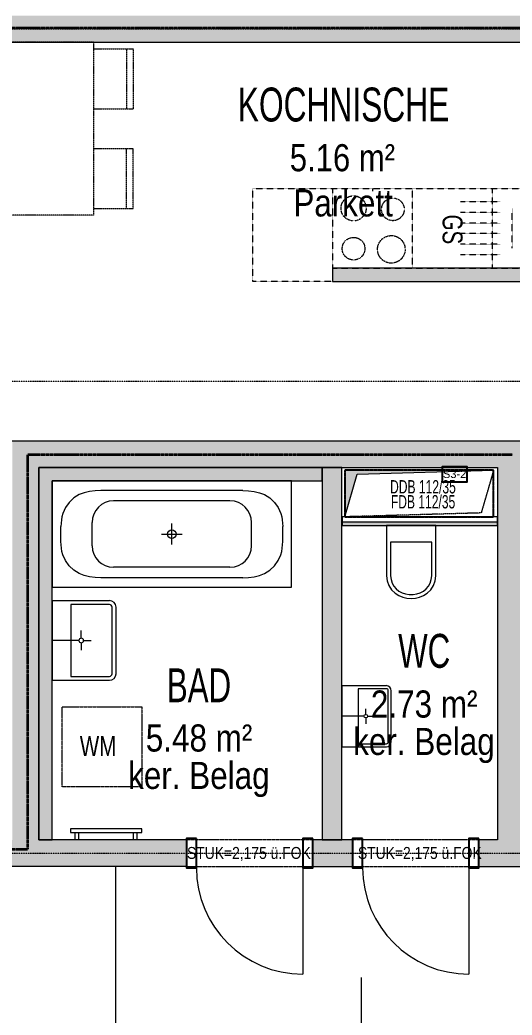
# Model space of a CAD drawing. Header units: millimetres. Extents: x -6934 to 80071, y -6018 to 26687.
# Drawn here: x 5132 to 8835, y 3482 to 10968 of the extents above; entities that cross this region are included whole.
import ezdxf

# ---------------------------------------------------------------- set-up
doc = ezdxf.new("R2010")
doc.units = ezdxf.units.MM
for name, pattern in [('ALL_S18', [0.1, 0, -0.1]), ('AUSGEZOGEN', [0]), ('PUNKT2_S9', [0.35, 0.15, -0.1, 0, -0.1]), ('STRICHLINIE2_S3', [0.25, 0.15, -0.1]), ('STRICHLINIE_S4', [0.33, 0.25, -0.08]), ('STRICHPUNKT2_S5', [0.48, 0.35, -0.13]), ('VERDECKT2_S2', [0.18, 0.1, -0.08])]:
    doc.linetypes.add(name, pattern=pattern)
for name, color, linetype, lineweight in [('004-RAI_EN_GR_HKLS_EG_01_Grundriss HKLS EG$0$SIMA_HKLS_Schachtnummer', 3, 'AUSGEZOGEN', 5), ('Achsen', 30, 'STRICHPUNKT2_S5', 20), ('Beschriftung Fenster-Tür', 7, 'AUSGEZOGEN', 13), ('Bodenfläche', 7, 'AUSGEZOGEN', 13), ('Decke', 7, 'AUSGEZOGEN', 25), ('Möblierung', 7, 'AUSGEZOGEN', 13), ('Raum-Beschriftung', 7, 'AUSGEZOGEN', 13), ('Raum-Top-Beschriftung', 7, 'AUSGEZOGEN', 13), ('Sanitär', 5, 'AUSGEZOGEN', 13), ('STANDARD', 7, 'AUSGEZOGEN', 13), ('Text 1_1000', 7, 'AUSGEZOGEN', 13), ('Türen', 7, 'AUSGEZOGEN', 13), ('Wand Beton tragend', 253, 'AUSGEZOGEN', 35), ('Wand Trockenbau', 7, 'AUSGEZOGEN', 13)]:
    doc.layers.add(name, color=color, linetype=linetype, lineweight=lineweight)
for name, color, linetype in [('Deckendurchbruch_ Aussparung', 59, 'AUSGEZOGEN'), ('Feuerwehr', 1, 'ALL_S18'), ('Fussbodendurchbruch', 59, 'AUSGEZOGEN'), ('Möblierung AG', 8, 'AUSGEZOGEN')]:
    doc.layers.add(name, color=color, linetype=linetype)
doc.styles.add('ARIAL', font='arial.ttf')
doc.styles.add('Manrope', font='')
doc.styles.get('Manrope').set_extended_font_data('Manrope')

msp = doc.modelspace()

# ---------------------------------------------------------------- hatches: boundary and pattern name
at = {"layer": 'STANDARD', "linetype": 'AUSGEZOGEN', "lineweight": 13, "transparency": 33554687}
msp.add_hatch(color=252, dxfattribs=at).paths.add_polyline_path([(8695.9, 7580), (7575.9, 7580), (7575.9, 7230), (7669.1, 7550.9)])
at = {"layer": 'Wand Beton tragend', "linetype": 'AUSGEZOGEN', "lineweight": 13, "transparency": 33554687}
for points in [[(440.4, 10800), (11650.4, 10800), (11650.4, 11000), (440.4, 11000)], [(5075.4, 7800), (5075.4, 4800), (5275.4, 4800), (5275.4, 7800)], [(8925.4, 7800), (5275.4, 7800), (5275.4, 7600), (8925.4, 7600)], [(8925.4, 4800), (8925.4, 7600), (8724.8, 7600), (8725.4, 4800)], [(120.4, 4600), (5275.4, 4600), (5275.4, 4800), (120.4, 4800)]]:
    msp.add_hatch(color=94, dxfattribs=at).paths.add_polyline_path(points)
h = msp.add_hatch(color=94, dxfattribs=at)
h.paths.add_polyline_path([(5275.4, 4600), (6385.4, 4600), (6385.4, 4800), (5275.4, 4800)])
h.paths.add_polyline_path([(8925.4, 4600), (8925.4, 4800), (8585.4, 4800), (8585.4, 4600)])
h.paths.add_polyline_path([(7635.4, 4800), (7335.4, 4800), (7335.4, 4600), (7635.4, 4600)])
at = {"layer": 'Wand Trockenbau', "linetype": 'AUSGEZOGEN', "lineweight": 13, "transparency": 33554687}
for points in [[(9885.4, 9100), (7485.4, 9100), (7485.4, 9000), (9885.4, 9000)], [(5275.4, 7600), (5275.4, 4800), (5375.4, 4800), (5375.4, 7600)], [(7405.4, 7600), (5375.4, 7600), (5375.4, 7500), (7405.4, 7500)], [(7405.4, 7600), (7405.4, 4800), (7555.4, 4800), (7555.4, 7600)], [(7555.9, 7165), (8724.9, 7165), (8724.9, 7190), (7555.9, 7190)]]:
    msp.add_hatch(color=30, dxfattribs=at).paths.add_polyline_path(points)

# ---------------------------------------------------------------- linework, layer by layer
at = {"layer": '004-RAI_EN_GR_HKLS_EG_01_Grundriss HKLS EG$0$SIMA_HKLS_Schachtnummer', "color": 7, "linetype": 'AUSGEZOGEN', "lineweight": -3, "transparency": 33554687}
msp.add_lwpolyline([(8308.3, 7493.1), (8498.3, 7493.1), (8498.3, 7605.1), (8308.3, 7605.1), (8308.3, 7493.1)], dxfattribs=at)
at = {"layer": 'Achsen', "color": 8, "linetype": 'PUNKT2_S9', "lineweight": 13, "transparency": 33554687}
for p, q in [((-3882.1, 10900), (48404, 10900)), ((-3882.1, 8250), (48404, 8250)), ((-3882.1, 4700), (48404, 4700))]:
    msp.add_line(p, q, dxfattribs=at)
at = {"layer": 'Beschriftung Fenster-Tür', "color": 7, "linetype": 'AUSGEZOGEN', "lineweight": 9, "transparency": 33554687}
msp.add_line((7700.4, 3765.1), (7700.4, 2707.3), dxfattribs=at)
at = {"layer": 'Decke', "color": 7, "linetype": 'VERDECKT2_S2', "lineweight": -3, "transparency": 33554687}
for p, q in [((8695.9, 7580), (7575.9, 7580)), ((7575.9, 7580), (7575.9, 7230)), ((8695.9, 7230), (8695.9, 7580)), ((7575.9, 7230), (8695.9, 7230))]:
    msp.add_line(p, q, dxfattribs=at)
at = {"layer": 'Feuerwehr', "color": 31, "linetype": 'VERDECKT2_S2', "lineweight": 35, "transparency": 33554687}
for p, q in [((438.8, 10907.7), (11738.8, 10907.7)), ((8839.3, 7696.8), (5189.3, 7696.8)), ((5189.3, 7696.8), (5189.3, 4726.8)), ((5189.3, 4726.8), (409.4, 4726.8))]:
    msp.add_line(p, q, dxfattribs=at)
at = {"layer": 'Möblierung', "color": 7, "linetype": 'AUSGEZOGEN', "lineweight": 9, "transparency": 33554687}
for points in [[(6048.9, 4856), (6048.9, 4882), (5511.9, 4882), (5511.9, 4856), (6048.9, 4856)], [(5572.9, 4856), (5572.9, 4800), (5547.9, 4800), (5547.9, 4856)], [(6012.9, 4856), (6012.9, 4800), (5987.9, 4800), (5987.9, 4856)]]:
    msp.add_lwpolyline(points, dxfattribs=at)
at = {"layer": 'Möblierung AG', "color": 8, "linetype": 'STRICHLINIE_S4', "lineweight": 9, "transparency": 33554687}
for p, q in [((5685.4, 10800), (4885.4, 10800)), ((5685.4, 10800), (5685.4, 9500)), ((5685.4, 10750), (5985.4, 10750)), ((5935.4, 10750), (5935.4, 10300)), ((5985.4, 10750), (5985.4, 10300)), ((5685.4, 10300), (5985.4, 10300)), ((5685.4, 10000), (5985.4, 10000)), ((5935.4, 9550), (5935.4, 10000)), ((5985.4, 9550), (5985.4, 10000)), ((5685.4, 9550), (5985.4, 9550)), ((5685.4, 9500), (4885.4, 9500))]:
    msp.add_line(p, q, dxfattribs=at)
at = {"layer": 'Raum-Top-Beschriftung', "color": 252, "linetype": 'AUSGEZOGEN', "lineweight": 5, "transparency": 33554687}
msp.add_line((5850.4, 4600), (5850.4, 3400), dxfattribs=at)
at = {"layer": 'Sanitär', "color": 8, "linetype": 'STRICHLINIE2_S3', "lineweight": 9, "transparency": 33554687}
for p, q in [((6885.4, 9700), (9885.4, 9700)), ((6885.4, 9000), (6885.4, 9700)), ((7485.4, 9700), (7485.4, 9000)), ((7785.4, 9700), (7785.4, 9679.9)), ((8085.4, 9100), (8085.4, 9700)), ((8685.4, 9700), (8685.4, 9100)), ((8746.8, 9600), (8446.8, 9600)), ((8746.8, 9520), (8446.8, 9520)), ((8835.4, 9250), (8835.4, 9550)), ((8746.8, 9440), (8446.8, 9440)), ((8746.8, 9360), (8446.8, 9360)), ((8746.8, 9280), (8446.8, 9280)), ((8746.8, 9200), (8446.8, 9200)), ((7485.4, 9100), (9885.4, 9100)), ((7485.4, 9000), (6885.4, 9000))]:
    msp.add_line(p, q, dxfattribs=at)
at = {"layer": 'Sanitär', "color": 8, "linetype": 'AUSGEZOGEN', "lineweight": 9, "transparency": 33554687}
for p, q in [((7175.4, 7500), (5375.4, 7500)), ((5375.4, 7500), (5375.4, 6700)), ((7175.4, 6700), (7175.4, 7500)), ((6810.4, 7428.8), (5740.4, 7428.8)), ((6713, 7350), (5837.8, 7350)), ((5675.4, 7012.4), (5675.4, 7187.6)), ((6875.4, 7012.4), (6875.4, 7187.6)), ((5440.4, 7043.7), (5440.4, 7156.3)), ((6275.4, 7021.5), (6275.4, 7178.5)), ((7110.4, 7043.7), (7110.4, 7156.3)), ((6196.9, 7100), (6353.9, 7100)), ((8075.9, 7040.1), (7920.9, 7040.1)), ((7920.9, 7040.1), (7920.9, 6785.1)), ((8230.9, 7040.1), (8075.9, 7040.1)), ((8230.9, 6785.1), (8230.9, 7040.1)), ((6713, 6850), (5837.8, 6850)), ((6810.4, 6771.3), (5740.4, 6771.3)), ((5375.4, 6700), (7175.4, 6700)), ((5375.4, 6600), (5375.4, 6000)), ((5375.4, 6600), (5805.9, 6600)), ((8060.3, 6645.8), (8091.5, 6645.8)), ((5515.4, 6570), (5515.4, 6030)), ((5805.4, 6570), (5515.4, 6570)), ((5825.4, 6049.5), (5825.4, 6550.5)), ((5855.4, 6049.5), (5855.4, 6550.8)), ((5594.1, 6317.2), (5594.1, 6373.9)), ((5576.9, 6300), (5375.4, 6300)), ((5611.3, 6300), (5668, 6300)), ((5594.1, 6282.8), (5594.1, 6226.1)), ((5375.4, 6000), (5805.9, 6000)), ((5515.4, 6030), (5806.4, 6030)), ((7555.4, 5960), (7555.4, 5500)), ((7555.4, 5960), (7889.3, 5960)), ((7677.5, 5937), (7677.5, 5523)), ((7888.9, 5937), (7677.5, 5937)), ((7903.5, 5537.9), (7903.5, 5922.1)), ((7925.4, 5537.9), (7925.4, 5922.3)), ((7734.9, 5743.2), (7734.9, 5786.7)), ((7722.3, 5730), (7555.4, 5730)), ((7734.9, 5716.8), (7734.9, 5673.3)), ((7747.4, 5730), (7788.7, 5730)), ((7555.4, 5500), (7889.3, 5500)), ((7677.5, 5523), (7889.7, 5523))]:
    msp.add_line(p, q, dxfattribs=at)
at = {"layer": 'Sanitär', "color": 8, "linetype": 'VERDECKT2_S2', "lineweight": 9, "transparency": 33554687}
for p, q in [((5450.4, 5800), (6050.4, 5800)), ((5450.4, 5200), (5450.4, 5800)), ((6050.4, 5800), (6050.4, 5200)), ((6050.4, 5200), (5450.4, 5200))]:
    msp.add_line(p, q, dxfattribs=at)
at = {"layer": 'Sanitär', "color": 8, "linetype": 'AUSGEZOGEN', "lineweight": 9, "transparency": 33554687}
for points in [[(5740.4, 7428.8), (5698.4, 7425.6), (5657.1, 7420.5), (5617, 7411.6), (5578.7, 7396.9), (5538.3, 7371.6), (5502.9, 7338.3), (5474.6, 7298.9), (5455.1, 7255.4), (5448.7, 7231.1), (5444.7, 7206.4), (5442.2, 7181.5), (5440.4, 7156.3)], [(6810.4, 7428.8), (6852.4, 7425.6), (6893.7, 7420.5), (6933.8, 7411.6), (6972.1, 7396.9), (7012.5, 7371.6), (7047.8, 7338.3), (7076.2, 7298.9), (7095.7, 7255.4), (7102.1, 7231.1), (7106.1, 7206.4), (7108.6, 7181.5), (7110.4, 7156.3)], [(8260.9, 6785), (8260.9, 7165), (7890.9, 7165), (7890.9, 6785), (7895.3, 6747.6), (7908.1, 6712.3), (7928.7, 6680.9), (7955.9, 6655), (7983.1, 6637.8), (8012.7, 6625.3), (8043.9, 6617.6), (8075.9, 6615), (8108, 6617.6), (8139.2, 6625.3), (8168.8, 6637.8), (8195.9, 6655), (8223.2, 6680.9), (8243.8, 6712.3), (8256.6, 6747.7), (8260.9, 6785)], [(5740.4, 6771.3), (5698.4, 6774.4), (5657.1, 6779.5), (5617, 6788.4), (5578.7, 6803.1), (5538.3, 6828.4), (5502.9, 6861.7), (5474.6, 6901.1), (5455.1, 6944.7), (5448.7, 6968.9), (5444.7, 6993.6), (5442.2, 7018.6), (5440.4, 7043.7)], [(6810.4, 6771.3), (6852.4, 6774.4), (6893.7, 6779.5), (6933.8, 6788.4), (6972.1, 6803.1), (7012.5, 6828.4), (7047.8, 6861.7), (7076.2, 6901.1), (7095.7, 6944.7), (7102.1, 6968.9), (7106.1, 6993.6), (7108.6, 7018.6), (7110.4, 7043.7)]]:
    msp.add_lwpolyline(points, dxfattribs=at)
at = {"layer": 'Sanitär', "color": 8, "linetype": 'STRICHLINIE2_S3', "lineweight": 9, "transparency": 33554687}
for centre, radius in [((7642.6, 9550.3), 94.4), ((7938.5, 9542.7), 85.1), ((7642.7, 9246.9), 85.1), ((7926.7, 9241.9), 103.7)]:
    msp.add_circle(centre, radius, dxfattribs=at)
at = {"layer": 'Sanitär', "color": 8, "linetype": 'AUSGEZOGEN', "lineweight": 9, "transparency": 33554687}
msp.add_circle((6275.4, 7100), 32, dxfattribs=at)
for centre, radius, start, end in [((5837.8, 7187.6), 162.4, 90, 180), ((6713, 7187.6), 162.4, 0, 90), ((5837.8, 7012.4), 162.4, 180, 270), ((6713, 7012.4), 162.4, 270, 0), ((8067, 6791.9), 146.2, 182.66385, 267.39215), ((8084.9, 6791.9), 146.2, 272.61553, 357.34383), ((5805.9, 6550.5), 49.5, 359.99984, 89.99984), ((5805.9, 6550.5), 19.5, 359.99984, 89.99985), ((5594.1, 6300), 17.2, 89.99993, 89.9999), ((5805.9, 6049.5), 49.5, 270, 0), ((5805.9, 6049.5), 19.5, 270, 0)]:
    msp.add_arc(centre, radius, start, end, dxfattribs=at)
for centre, major_axis, start_param, end_param in [((7889.3, 5922.1), (0, 37.9), 4.712386, 6.283182), ((7889.3, 5922.1), (0, 14.9), 4.712386, 6.283182), ((7734.9, 5730), (0, 13.2), 6.283185, 12.56637), ((7889.3, 5537.9), (0, 37.9), 3.141593, 4.712389), ((7889.3, 5537.9), (0, 14.9), 3.141593, 4.712389)]:
    msp.add_ellipse(centre, major_axis=major_axis, ratio=0.951082, start_param=start_param, end_param=end_param, dxfattribs=at)
at = {"layer": 'STANDARD', "color": 7, "linetype": 'STRICHLINIE_S4', "lineweight": 13, "transparency": 33554687}
for p, q in [((8695.9, 7580), (7575.9, 7580)), ((7575.9, 7580), (7575.9, 7230)), ((8695.9, 7580), (8602.7, 7259.1)), ((8695.9, 7230), (8695.9, 7580)), ((8602.7, 7259.1), (7575.9, 7230)), ((7575.9, 7230), (8695.9, 7230))]:
    msp.add_line(p, q, dxfattribs=at)
at = {"layer": 'STANDARD', "color": 7, "linetype": 'AUSGEZOGEN', "lineweight": 13, "transparency": 33554687}
for p, q in [((8695.9, 7580), (7575.9, 7580)), ((7575.9, 7580), (7575.9, 7230)), ((7669.1, 7550.9), (8695.9, 7580)), ((8695.9, 7230), (8695.9, 7580)), ((7575.9, 7230), (7669.1, 7550.9)), ((7575.9, 7230), (8695.9, 7230))]:
    msp.add_line(p, q, dxfattribs=at)
at = {"layer": 'Türen', "color": 7, "linetype": 'AUSGEZOGEN', "lineweight": 5, "transparency": 33554687}
for p, q in [((7260.4, 4590), (7260.4, 3790)), ((8510.4, 4590), (8510.4, 3790))]:
    msp.add_line(p, q, dxfattribs=at)
at = {"layer": 'Türen', "color": 7, "linetype": 'AUSGEZOGEN', "lineweight": -3, "transparency": 33554687}
for points in [[(6460.4, 4810), (6385.4, 4810), (6385.4, 4590), (6460.4, 4590), (6460.4, 4810)], [(7335.4, 4810), (7260.4, 4810), (7260.4, 4590), (7335.4, 4590), (7335.4, 4810)], [(7710.4, 4810), (7635.4, 4810), (7635.4, 4590), (7710.4, 4590), (7710.4, 4810)], [(8585.4, 4810), (8510.4, 4810), (8510.4, 4590), (8585.4, 4590), (8585.4, 4810)]]:
    msp.add_lwpolyline(points, dxfattribs=at)
at = {"layer": 'Türen', "color": 7, "linetype": 'AUSGEZOGEN', "lineweight": 5, "transparency": 33554687}
for centre in [(7260.4, 4590), (8510.4, 4590)]:
    msp.add_arc(centre, 800, 180, 270, dxfattribs=at)
at = {"layer": 'Wand Beton tragend', "color": 7, "linetype": 'AUSGEZOGEN', "lineweight": 18, "transparency": 33554687}
for p, q in [((440.4, 10800), (11650.4, 10800)), ((8925.4, 7800), (5075.4, 7800)), ((5275.4, 7600), (8724.8, 7600)), ((5275.4, 4800), (5275.4, 7600)), ((8724.8, 7600), (8724.9, 7230)), ((8724.9, 7230), (8724.9, 7190)), ((8724.9, 7190), (8724.9, 7165)), ((8724.9, 7165), (8725.4, 4800)), ((6385.4, 4800), (5275.4, 4800)), ((6385.4, 4800), (6385.4, 4600)), ((7335.4, 4600), (7335.4, 4800)), ((7635.4, 4800), (7335.4, 4800)), ((7635.4, 4800), (7635.4, 4600)), ((8585.4, 4600), (8585.4, 4800)), ((8725.4, 4800), (8585.4, 4800)), ((6385.4, 4600), (120.4, 4600)), ((7335.4, 4600), (7635.4, 4600)), ((8585.4, 4600), (12800.4, 4600))]:
    msp.add_line(p, q, dxfattribs=at)
at = {"layer": 'Wand Beton tragend', "color": 7, "linetype": 'VERDECKT2_S2', "lineweight": 9, "transparency": 33554687}
for p, q in [((7335.4, 4800), (6385.4, 4800)), ((8585.4, 4800), (7635.4, 4800)), ((6385.4, 4600), (7335.4, 4600)), ((7635.4, 4600), (8585.4, 4600))]:
    msp.add_line(p, q, dxfattribs=at)
at = {"layer": 'Wand Trockenbau', "color": 7, "linetype": 'AUSGEZOGEN', "lineweight": 13, "transparency": 33554687}
for p, q in [((9885.4, 9100), (7485.4, 9100)), ((7485.4, 9100), (7485.4, 9000)), ((7485.4, 9000), (9985.4, 9000)), ((7405.4, 7600), (7405.4, 4800)), ((7555.4, 7600), (7405.4, 7600)), ((7555.4, 4800), (7555.4, 7600)), ((7555.9, 7230), (7555.9, 7165)), ((8724.9, 7230), (7555.9, 7230)), ((8724.9, 7190), (7555.9, 7190)), ((8724.9, 7190), (8724.9, 7230)), ((8724.9, 7165), (8724.9, 7190)), ((7555.9, 7165), (8724.9, 7165)), ((7405.4, 4800), (7555.4, 4800))]:
    msp.add_line(p, q, dxfattribs=at)
at = {"layer": 'Wand Trockenbau', "color": 7, "linetype": 'AUSGEZOGEN', "lineweight": 18, "transparency": 33554687}
for p, q in [((5275.4, 7600), (5275.4, 4800)), ((7405.4, 7600), (5275.4, 7600)), ((7405.4, 7500), (7405.4, 7600)), ((5375.4, 7500), (7405.4, 7500)), ((5375.4, 4800), (5375.4, 7500)), ((5275.4, 4800), (5375.4, 4800))]:
    msp.add_line(p, q, dxfattribs=at)

# ---------------------------------------------------------------- texts
at = {"layer": '004-RAI_EN_GR_HKLS_EG_01_Grundriss HKLS EG$0$SIMA_HKLS_Schachtnummer', "color": 7, "linetype": 'AUSGEZOGEN', "lineweight": -3, "transparency": 33554687, "insert": (8314.3, 7521.1), "char_height": 60, "width": 206.906, "attachment_point": 7, "rotation": 359.99999, "style": 'ARIAL'}
msp.add_mtext('\\W1.00;S3-2', dxfattribs=at)
at = {"layer": 'Bodenfläche', "color": 8, "linetype": 'AUSGEZOGEN', "lineweight": 13, "transparency": 33554687, "char_height": 204, "attachment_point": 7, "rotation": 359.99999, "style": 'ARIAL'}
for s, insert, width in [('\\W0.83;Parkett', (7189.7, 9486.4), 837.077), ('\\W0.83;ker. Belag', (7639.8, 5376.8), 1153.967), ('\\W0.83;ker. Belag', (5946.3, 5121.3), 1153.96)]:
    msp.add_mtext(s, dxfattribs=dict(at, insert=insert, width=width))
at = {"layer": 'Deckendurchbruch_ Aussparung', "color": 7, "linetype": 'AUSGEZOGEN', "lineweight": -3, "transparency": 33554687, "insert": (7917.3, 7404.4), "char_height": 100, "width": 539.956, "attachment_point": 7, "rotation": 359.99999, "style": 'ARIAL'}
msp.add_mtext('\\W0.65;DDB 112/35', dxfattribs=at)
at = {"layer": 'Fussbodendurchbruch', "color": 7, "linetype": 'AUSGEZOGEN', "lineweight": -3, "transparency": 33554687, "insert": (7923.2, 7291.7), "char_height": 100, "width": 529.569, "attachment_point": 7, "rotation": 359.99999, "style": 'ARIAL'}
msp.add_mtext('\\W0.65;FDB 112/35', dxfattribs=at)
at = {"layer": 'Raum-Beschriftung', "color": 8, "linetype": 'AUSGEZOGEN', "lineweight": 13, "transparency": 33554687, "attachment_point": 7, "rotation": 359.99999, "style": 'ARIAL'}
for s, insert, char_height, width in [('\\W0.67;KOCHNISCHE', (6771.7, 10200.3), 255, 1668.847), ('\\W0.82;5.16 m²', (7162.7, 9826.4), 204, 888.341), ('\\W0.66;WC', (7978.3, 6090.6), 255, 480.234), ('\\W0.66;BAD', (6238.1, 5835.1), 255, 573.149), ('\\W0.83;2.73 m²', (7772.9, 5716.7), 204, 889.681), ('\\W0.83;5.48 m²', (6079.4, 5461.3), 204, 889.688)]:
    msp.add_mtext(s, dxfattribs=dict(at, insert=insert, char_height=char_height, width=width))
at = {"layer": 'Sanitär', "color": 8, "linetype": 'AUSGEZOGEN', "lineweight": -3, "transparency": 33554687, "char_height": 150, "attachment_point": 7, "style": 'Manrope'}
for s, insert, width, rotation in [('\\W0.77;GS', (8310.4, 9503.8), 269.533, 270.00017), ('\\W0.77;WM', (5583.1, 5430), 342.458, 359.99993)]:
    msp.add_mtext(s, dxfattribs=dict(at, insert=insert, width=width, rotation=rotation))
at = {"layer": 'Text 1_1000', "color": 7, "linetype": 'AUSGEZOGEN', "lineweight": -3, "transparency": 33554687, "char_height": 90, "attachment_point": 7, "rotation": 359.99953, "style": 'ARIAL'}
for insert, width in [((6389.6, 4639.7), 971.955), ((7675.5, 4639.7), 971.962)]:
    msp.add_mtext('\\W0.83;STUK=2,175 ü.FOK', dxfattribs=dict(at, insert=insert, width=width))

doc.saveas('drawing.dxf')
